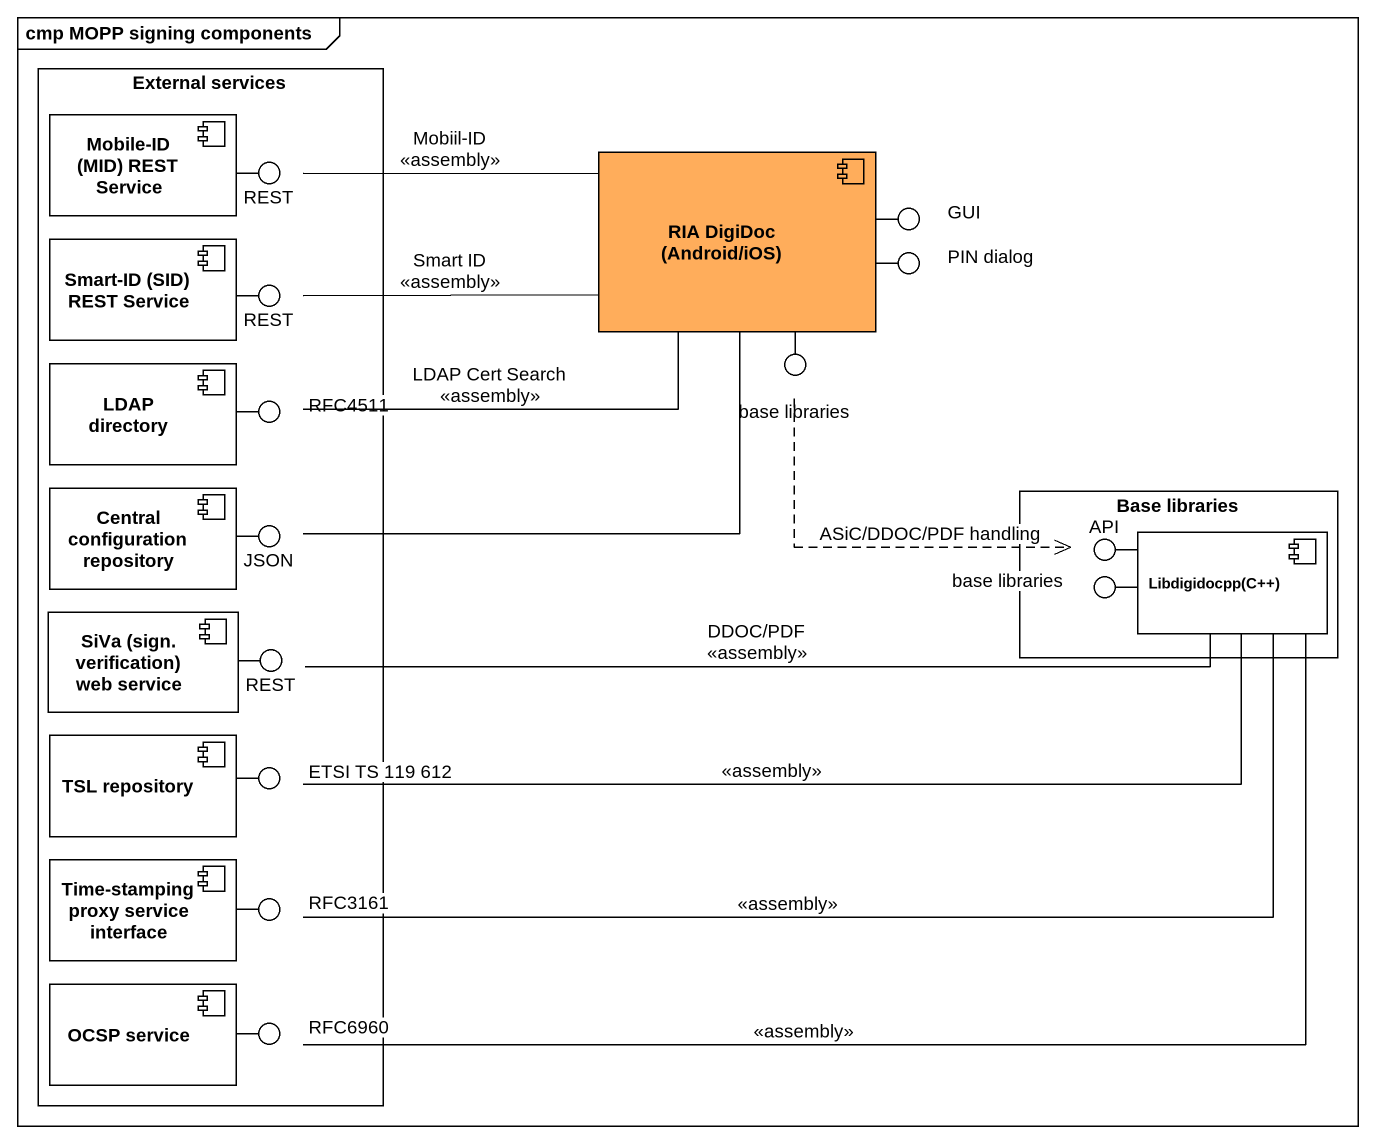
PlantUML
@startuml
mainframe cmp MOPP signing components
rectangle "External services" as External_services {
  component "Mobile-ID (MID) REST Service" as Mobile_ID_MID_REST_Service #FFFFFF
  component "Smart-ID (SID) REST Service" as Smart_ID_SID_REST_Service #FFFFFF
  component "LDAP directory" as LDAP_directory #FFFFFF
  component "Central configuration repository" as Central_configuration #FFFFFF
  component "SiVa (sign. verification) web service" as SiVa_sign_verification_web #FFFFFF
  component "TSL repository" as TSL_repository #FFFFFF
  component "Time-stamping proxy service interface" as Time_stamping_proxy_service #FFFFFF
  component "OCSP service" as OCSP_service #FFFFFF
}
() REST
component "RIA DigiDoc (Android/iOS)" as RIA_DigiDoc_Android_iOS #FFAD5B
() GUI
() "REST" as REST_2
() "PIN dialog" as PIN_dialog
() "base libraries" as base_libraries
() RFC4511
rectangle "Base libraries" as Base_libraries {
  component "Libdigidocpp(C++)" as Libdigidocpp_C #FFFFFF
}
() "JSON" as JSON_
() API
() "base libraries" as base_libraries_2
() "REST" as REST_3
() "ETSI TS 119 612" as ETSI_TS_119_612
() RFC3161
() RFC6960
Mobile_ID_MID_REST_Service -right- REST
RIA_DigiDoc_Android_iOS -right- GUI
Smart_ID_SID_REST_Service -right- REST_2
RIA_DigiDoc_Android_iOS -right- PIN_dialog
RIA_DigiDoc_Android_iOS -- base_libraries
LDAP_directory -right- RFC4511
Central_configuration -right- JSON_
Libdigidocpp_C -left- API
Libdigidocpp_C -left- base_libraries_2
SiVa_sign_verification_web -right- REST_3
TSL_repository -right- ETSI_TS_119_612
Time_stamping_proxy_service -right- RFC3161
OCSP_service -right- RFC6960
RIA_DigiDoc_Android_iOS -left- REST : Mobiil-ID\n<<assembly>>
RIA_DigiDoc_Android_iOS -left- REST_2 : Smart ID\n<<assembly>>
RIA_DigiDoc_Android_iOS -left- RFC4511 : LDAP Cert Search\n<<assembly>>
base_libraries .right.> API : ASiC/DDOC/PDF handling
JSON_ -up- RIA_DigiDoc_Android_iOS
Libdigidocpp_C -left- REST_3 : DDOC/PDF\n<<assembly>>
Libdigidocpp_C -left- ETSI_TS_119_612 : <<assembly>>
Libdigidocpp_C -left- RFC3161 : <<assembly>>
Libdigidocpp_C -left- RFC6960 : <<assembly>>
@enduml
